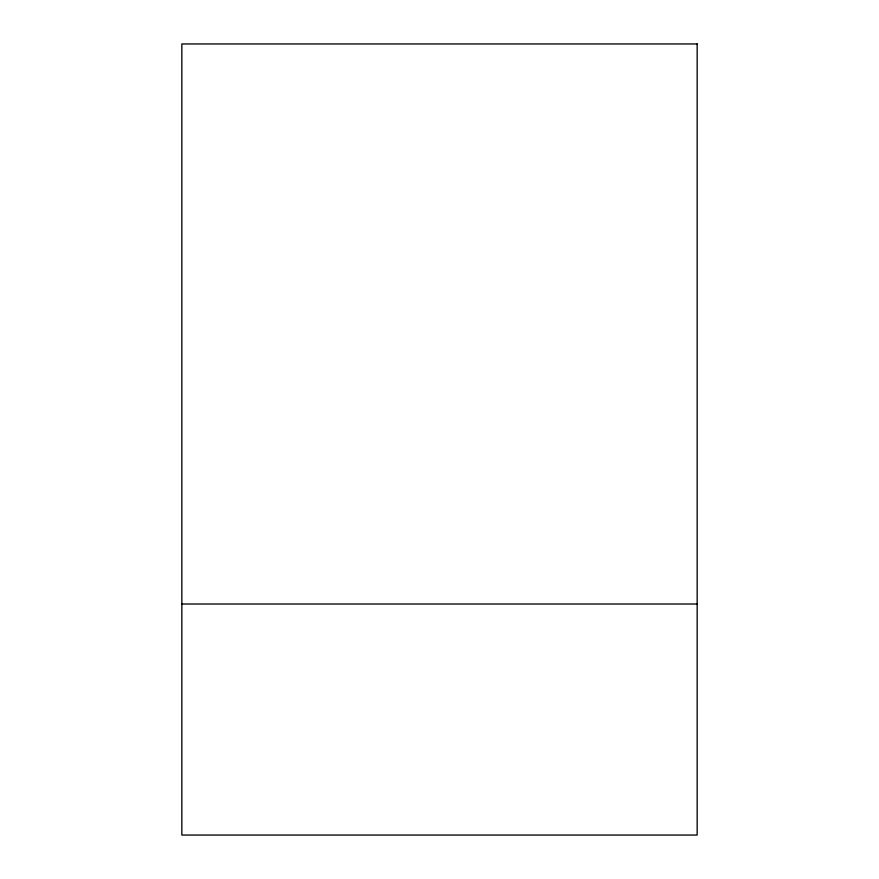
<?xml version="1.0" encoding="UTF-8"?>
<svg xmlns="http://www.w3.org/2000/svg" width="879" height="879" viewBox="0 0 879 879"><rect width="100%" height="100%" fill="white"/><g stroke="black" fill="none" stroke-linecap="round" stroke-linejoin="round"><path stroke-width="1.32" d="M181.843 604.016L697.157 604.016M697.157 43.95L181.843 43.95L181.843 835.05L697.157 835.05L697.157 43.95"/></g></svg>
